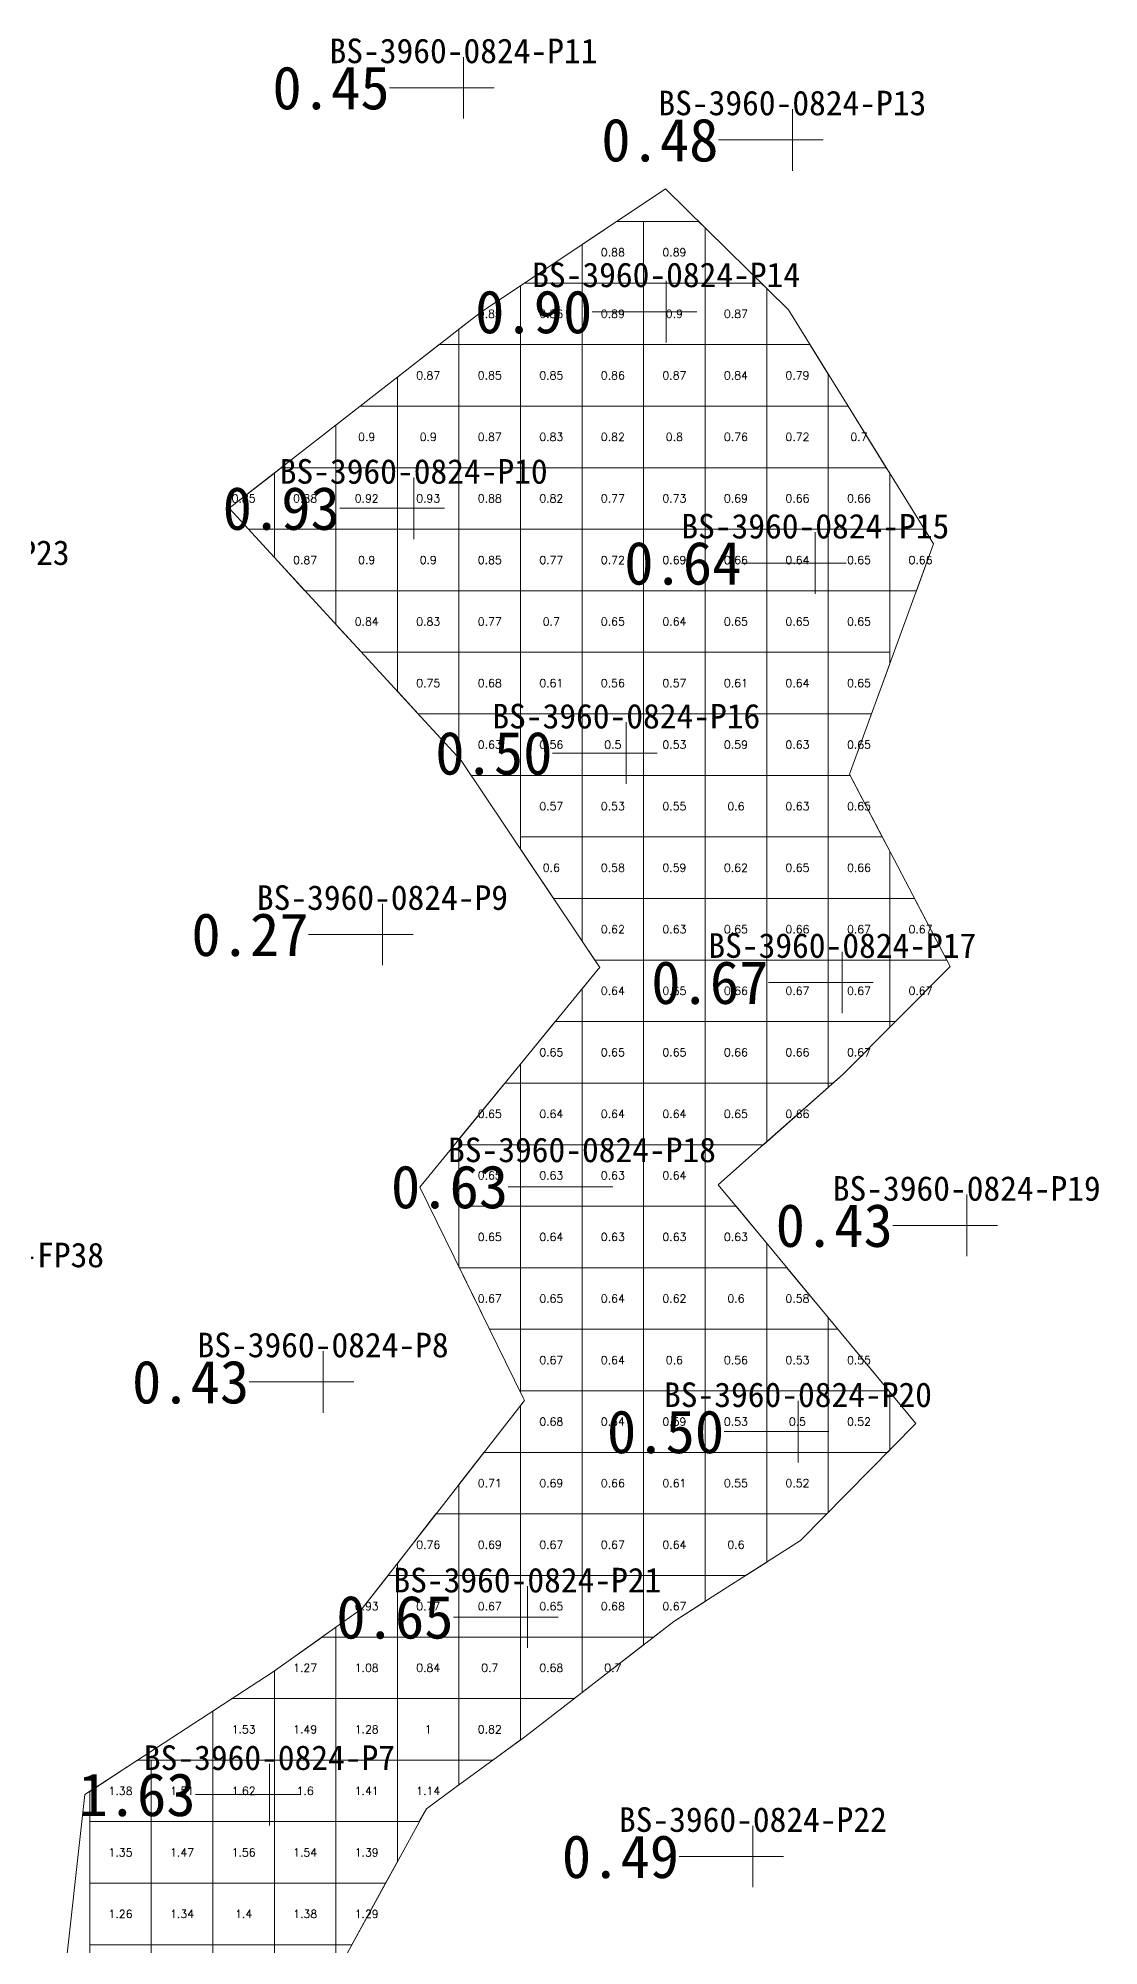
# Model space of a CAD drawing. Header units: inches. Extents: x 469941 to 470089, y 4349675 to 4349818.
# Drawn here: x 470063.89 to 470081.12, y 4349737.78 to 4349768.78 of the extents above; entities that cross this region are included whole.
import ezdxf
from ezdxf.enums import TextEntityAlignment as Align

# ---------------------------------------------------------------- set-up
doc = ezdxf.new("R2010")
doc.units = ezdxf.units.IN
doc.header["$MEASUREMENT"] = 0
for name, color, linetype, lineweight in [('0.500-1.000', 7, 'Continuous', 0), ('孔口文字', 7, 'Continuous', 0), ('点', 7, 'Continuous', 0), ('爆区方格网', 7, 'Continuous', 0), ('线条', 7, 'Continuous', 0), ('钻孔', 7, 'Continuous', 0)]:
    doc.layers.add(name, color=color, linetype=linetype, lineweight=lineweight)
doc.styles.add('3dmine_textStyle_1', font='txt.shx', dxfattribs={"height": 1, "bigfont": 'gbcbig.shx'})
doc.styles.add('3dmine_textStyle_3', font='宋体.ttf', dxfattribs={"height": 1})
doc.styles.add('3dmine_textStyle_4', font='simsunb.ttf', dxfattribs={"height": 1})

msp = doc.modelspace()

# ---------------------------------------------------------------- hatches: boundary and pattern name
at = {"layer": '钻孔', "linetype": 'Continuous', "lineweight": 0, "true_color": 0x808080, "extrusion": (0, 1, 0)}
for points in [[(-470071.798, 3949.761), (-470070.798, 3949.761), (-470070.798, 3957.761), (-470071.798, 3957.761)], [(-470077.142, 3950.107), (-470076.142, 3950.107), (-470076.142, 3958.107), (-470077.142, 3958.107)], [(-470070.481, 3950.026), (-470069.481, 3950.026), (-470069.481, 3960.026), (-470070.481, 3960.026)], [(-470079.976, 3950.122), (-470078.976, 3950.122), (-470078.976, 3960.122), (-470079.976, 3960.122)], [(-470069.516, 3949.671), (-470068.516, 3949.671), (-470068.516, 3960.671), (-470069.516, 3960.671)], [(-470076.501, 3949.502), (-470075.501, 3949.502), (-470075.501, 3960.502), (-470076.501, 3960.502)]]:
    msp.add_hatch(color=8, dxfattribs=at).paths.add_polyline_path(points, flags=0)
at = {"layer": '钻孔', "linetype": 'Continuous', "lineweight": 0, "true_color": 0x00ffff, "extrusion": (0, 1, 0)}
for points in [[(-470075.091, 3949.5), (-470074.091, 3949.5), (-470074.091, 3958.5), (-470075.091, 3958.5)], [(-470070.989, 3950.039), (-470069.989, 3950.039), (-470069.989, 3959.039), (-470070.989, 3959.039)], [(-470077.515, 3950.186), (-470076.515, 3950.186), (-470076.515, 3959.186), (-470077.515, 3959.186)], [(-470074.444, 3950.415), (-470073.444, 3950.415), (-470073.444, 3959.415), (-470074.444, 3959.415)], [(-470077.954, 3949.736), (-470076.954, 3949.736), (-470076.954, 3959.736), (-470077.954, 3959.736)], [(-470073.724, 3950.263), (-470072.724, 3950.263), (-470072.724, 3960.263), (-470073.724, 3960.263)], [(-470077.234, 3950.307), (-470076.234, 3950.307), (-470076.234, 3960.307), (-470077.234, 3960.307)], [(-470072.836, 3950.486), (-470071.836, 3950.486), (-470071.836, 3960.486), (-470072.836, 3960.486)], [(-470068.645, 3949.695), (-470067.645, 3949.695), (-470067.645, 3960.695), (-470068.645, 3960.695)]]:
    msp.add_hatch(color=4, dxfattribs=at).paths.add_polyline_path(points, flags=0)

# ---------------------------------------------------------------- linework, layer by layer
at = {"layer": '0.500-1.000', "color": 4, "linetype": 'Continuous', "lineweight": 0, "true_color": 0x00ffff}
for points in [[(470064.29, 4349737.066), (470064.645, 4349740.239), (470067.704, 4349742.233), (470068.817, 4349743.023), (470069.154, 4349743.263), (470070.472, 4349744.954), (470071.79, 4349746.645), (470071.77, 4349746.684), (470070.087, 4349750.109), (470072.986, 4349753.649), (470073.011, 4349753.679), (470070.76, 4349757.041), (470070.106, 4349757.751), (470066.989, 4349761.139), (470070.908, 4349764.19), (470071.091, 4349764.333), (470074.079, 4349766.329), (470076.078, 4349764.363)], [(470076.078, 4349764.363), (470076.809, 4349763.185), (470078.436, 4349760.56), (470077.085, 4349756.865), (470077.069, 4349756.82), (470078.706, 4349753.693), (470076.96, 4349751.938), (470075.632, 4349750.764), (470074.936, 4349750.149), (470075.712, 4349749.213), (470078.15, 4349746.267), (470076.274, 4349744.365), (470074.841, 4349743.452), (470074.216, 4349743.054), (470071.793, 4349741.178), (470070.658, 4349740.348), (470070.195, 4349740.009), (470068.335, 4349736.613)]]:
    msp.add_lwpolyline(points, dxfattribs=at)
at = {"layer": '点', "color": 138, "linetype": 'Continuous', "lineweight": 0, "true_color": 0x004c4c}
for points, elevation in [([(470070.798, 4349767.472), (470070.798, 4349768.472)], 3957.761), ([(470071.298, 4349767.972), (470070.298, 4349767.972)], 3957.761), ([(470076.142, 4349766.625), (470076.142, 4349767.625)], 3958.107), ([(470076.642, 4349767.125), (470075.642, 4349767.125)], 3958.107), ([(470074.091, 4349763.833), (470074.091, 4349764.833)], 3958.5), ([(470074.591, 4349764.333), (470073.591, 4349764.333)], 3958.5), ([(470069.989, 4349760.639), (470069.989, 4349761.639)], 3959.039), ([(470070.489, 4349761.139), (470069.489, 4349761.139)], 3959.039), ([(470076.515, 4349759.749), (470076.515, 4349760.749)], 3959.186), ([(470077.015, 4349760.249), (470076.015, 4349760.249)], 3959.186), ([(470073.444, 4349756.662), (470073.444, 4349757.662)], 3959.415), ([(470073.944, 4349757.162), (470072.944, 4349757.162)], 3959.415), ([(470069.481, 4349753.714), (470069.481, 4349754.714)], 3960.026), ([(470069.981, 4349754.214), (470068.981, 4349754.214)], 3960.026), ([(470076.954, 4349752.935), (470076.954, 4349753.935)], 3959.736), ([(470077.454, 4349753.435), (470076.454, 4349753.435)], 3959.736), ([(470072.724, 4349749.615), (470072.724, 4349750.615)], 3960.263), ([(470073.224, 4349750.115), (470072.224, 4349750.115)], 3960.263), ([(470078.976, 4349748.988), (470078.976, 4349749.988)], 3960.122), ([(470079.476, 4349749.488), (470078.476, 4349749.488)], 3960.122), ([(470068.516, 4349746.444), (470068.516, 4349747.444)], 3960.671), ([(470069.016, 4349746.944), (470068.016, 4349746.944)], 3960.671), ([(470076.234, 4349745.636), (470076.234, 4349746.636)], 3960.307), ([(470076.734, 4349746.136), (470075.734, 4349746.136)], 3960.307), ([(470071.836, 4349742.624), (470071.836, 4349743.624)], 3960.486), ([(470072.336, 4349743.124), (470071.336, 4349743.124)], 3960.486), ([(470067.645, 4349739.739), (470067.645, 4349740.739)], 3960.695), ([(470068.145, 4349740.239), (470067.145, 4349740.239)], 3960.695), ([(470075.501, 4349738.733), (470075.501, 4349739.733)], 3960.502), ([(470076.001, 4349739.233), (470075.001, 4349739.233)], 3960.502)]:
    msp.add_lwpolyline(points, dxfattribs=dict(at, elevation=elevation))
at = {"layer": '爆区方格网', "color": 4, "linetype": 'Continuous', "lineweight": 0, "true_color": 0x00ffff, "elevation": 3960.695}
for points in [[(470073.725, 4349764.799), (470072.725, 4349764.799), (470072.725, 4349765.424), (470073.285, 4349765.799), (470073.725, 4349765.799), (470073.725, 4349764.799)], [(470074.725, 4349765.694), (470074.725, 4349764.799), (470073.725, 4349764.799), (470073.725, 4349765.799), (470074.618, 4349765.799), (470074.725, 4349765.694)], [(470071.725, 4349763.799), (470070.725, 4349763.799), (470070.725, 4349764.048), (470070.908, 4349764.19), (470071.091, 4349764.333), (470071.725, 4349764.756), (470071.725, 4349763.799)], [(470072.725, 4349763.799), (470071.725, 4349763.799), (470071.725, 4349764.756), (470071.788, 4349764.799), (470072.725, 4349764.799), (470072.725, 4349763.799)], [(470073.725, 4349763.799), (470072.725, 4349763.799), (470072.725, 4349764.799), (470073.725, 4349764.799), (470073.725, 4349763.799)], [(470074.725, 4349763.799), (470073.725, 4349763.799), (470073.725, 4349764.799), (470074.725, 4349764.799), (470074.725, 4349763.799)], [(470075.725, 4349764.711), (470075.725, 4349763.799), (470074.725, 4349763.799), (470074.725, 4349764.799), (470075.635, 4349764.799), (470075.725, 4349764.711)], [(470070.725, 4349762.799), (470069.725, 4349762.799), (470069.725, 4349763.269), (470070.405, 4349763.799), (470070.725, 4349763.799), (470070.725, 4349762.799)], [(470071.725, 4349762.799), (470070.725, 4349762.799), (470070.725, 4349763.799), (470071.725, 4349763.799), (470071.725, 4349762.799)], [(470072.725, 4349762.799), (470071.725, 4349762.799), (470071.725, 4349763.799), (470072.725, 4349763.799), (470072.725, 4349762.799)], [(470073.725, 4349762.799), (470072.725, 4349762.799), (470072.725, 4349763.799), (470073.725, 4349763.799), (470073.725, 4349762.799)], [(470074.725, 4349762.799), (470073.725, 4349762.799), (470073.725, 4349763.799), (470074.725, 4349763.799), (470074.725, 4349762.799)], [(470075.725, 4349762.799), (470074.725, 4349762.799), (470074.725, 4349763.799), (470075.725, 4349763.799), (470075.725, 4349762.799)], [(470076.725, 4349763.321), (470076.725, 4349762.799), (470075.725, 4349762.799), (470075.725, 4349763.799), (470076.428, 4349763.799), (470076.725, 4349763.321)], [(470069.725, 4349761.799), (470068.725, 4349761.799), (470068.725, 4349762.49), (470069.121, 4349762.799), (470069.725, 4349762.799), (470069.725, 4349761.799)], [(470070.725, 4349761.799), (470069.725, 4349761.799), (470069.725, 4349762.799), (470070.725, 4349762.799), (470070.725, 4349761.799)], [(470071.725, 4349761.799), (470070.725, 4349761.799), (470070.725, 4349762.799), (470071.725, 4349762.799), (470071.725, 4349761.799)], [(470072.725, 4349761.799), (470071.725, 4349761.799), (470071.725, 4349762.799), (470072.725, 4349762.799), (470072.725, 4349761.799)], [(470073.725, 4349761.799), (470072.725, 4349761.799), (470072.725, 4349762.799), (470073.725, 4349762.799), (470073.725, 4349761.799)], [(470074.725, 4349761.799), (470073.725, 4349761.799), (470073.725, 4349762.799), (470074.725, 4349762.799), (470074.725, 4349761.799)], [(470075.725, 4349761.799), (470074.725, 4349761.799), (470074.725, 4349762.799), (470075.725, 4349762.799), (470075.725, 4349761.799)], [(470076.725, 4349761.799), (470075.725, 4349761.799), (470075.725, 4349762.799), (470076.725, 4349762.799), (470076.725, 4349761.799)], [(470077.668, 4349761.799), (470076.725, 4349761.799), (470076.725, 4349762.799), (470077.048, 4349762.799), (470077.668, 4349761.799)], [(470067.725, 4349760.799), (470067.302, 4349760.799), (470066.989, 4349761.139), (470067.725, 4349761.711), (470067.725, 4349760.799)], [(470068.725, 4349760.799), (470067.725, 4349760.799), (470067.725, 4349761.711), (470067.837, 4349761.799), (470068.725, 4349761.799), (470068.725, 4349760.799)], [(470069.725, 4349760.799), (470068.725, 4349760.799), (470068.725, 4349761.799), (470069.725, 4349761.799), (470069.725, 4349760.799)], [(470070.725, 4349760.799), (470069.725, 4349760.799), (470069.725, 4349761.799), (470070.725, 4349761.799), (470070.725, 4349760.799)], [(470071.725, 4349760.799), (470070.725, 4349760.799), (470070.725, 4349761.799), (470071.725, 4349761.799), (470071.725, 4349760.799)], [(470072.725, 4349760.799), (470071.725, 4349760.799), (470071.725, 4349761.799), (470072.725, 4349761.799), (470072.725, 4349760.799)], [(470073.725, 4349760.799), (470072.725, 4349760.799), (470072.725, 4349761.799), (470073.725, 4349761.799), (470073.725, 4349760.799)], [(470074.725, 4349760.799), (470073.725, 4349760.799), (470073.725, 4349761.799), (470074.725, 4349761.799), (470074.725, 4349760.799)], [(470075.725, 4349760.799), (470074.725, 4349760.799), (470074.725, 4349761.799), (470075.725, 4349761.799), (470075.725, 4349760.799)], [(470076.725, 4349760.799), (470075.725, 4349760.799), (470075.725, 4349761.799), (470076.725, 4349761.799), (470076.725, 4349760.799)], [(470077.725, 4349761.708), (470077.725, 4349760.799), (470076.725, 4349760.799), (470076.725, 4349761.799), (470077.668, 4349761.799), (470077.725, 4349761.708)], [(470068.725, 4349759.799), (470068.222, 4349759.799), (470067.725, 4349760.339), (470067.725, 4349760.799), (470068.725, 4349760.799), (470068.725, 4349759.799)], [(470069.725, 4349759.799), (470068.725, 4349759.799), (470068.725, 4349760.799), (470069.725, 4349760.799), (470069.725, 4349759.799)], [(470070.725, 4349759.799), (470069.725, 4349759.799), (470069.725, 4349760.799), (470070.725, 4349760.799), (470070.725, 4349759.799)], [(470071.725, 4349759.799), (470070.725, 4349759.799), (470070.725, 4349760.799), (470071.725, 4349760.799), (470071.725, 4349759.799)], [(470072.725, 4349759.799), (470071.725, 4349759.799), (470071.725, 4349760.799), (470072.725, 4349760.799), (470072.725, 4349759.799)], [(470073.725, 4349759.799), (470072.725, 4349759.799), (470072.725, 4349760.799), (470073.725, 4349760.799), (470073.725, 4349759.799)], [(470074.725, 4349759.799), (470073.725, 4349759.799), (470073.725, 4349760.799), (470074.725, 4349760.799), (470074.725, 4349759.799)], [(470075.725, 4349759.799), (470074.725, 4349759.799), (470074.725, 4349760.799), (470075.725, 4349760.799), (470075.725, 4349759.799)], [(470076.725, 4349759.799), (470075.725, 4349759.799), (470075.725, 4349760.799), (470076.725, 4349760.799), (470076.725, 4349759.799)], [(470077.725, 4349759.799), (470076.725, 4349759.799), (470076.725, 4349760.799), (470077.725, 4349760.799), (470077.725, 4349759.799)], [(470078.436, 4349760.56), (470078.158, 4349759.799), (470077.725, 4349759.799), (470077.725, 4349760.799), (470078.288, 4349760.799), (470078.436, 4349760.56)], [(470069.725, 4349758.799), (470069.142, 4349758.799), (470068.725, 4349759.253), (470068.725, 4349759.799), (470069.725, 4349759.799), (470069.725, 4349758.799)], [(470070.725, 4349758.799), (470069.725, 4349758.799), (470069.725, 4349759.799), (470070.725, 4349759.799), (470070.725, 4349758.799)], [(470071.725, 4349758.799), (470070.725, 4349758.799), (470070.725, 4349759.799), (470071.725, 4349759.799), (470071.725, 4349758.799)], [(470072.725, 4349758.799), (470071.725, 4349758.799), (470071.725, 4349759.799), (470072.725, 4349759.799), (470072.725, 4349758.799)], [(470073.725, 4349758.799), (470072.725, 4349758.799), (470072.725, 4349759.799), (470073.725, 4349759.799), (470073.725, 4349758.799)], [(470074.725, 4349758.799), (470073.725, 4349758.799), (470073.725, 4349759.799), (470074.725, 4349759.799), (470074.725, 4349758.799)], [(470075.725, 4349758.799), (470074.725, 4349758.799), (470074.725, 4349759.799), (470075.725, 4349759.799), (470075.725, 4349758.799)], [(470076.725, 4349758.799), (470075.725, 4349758.799), (470075.725, 4349759.799), (470076.725, 4349759.799), (470076.725, 4349758.799)], [(470077.725, 4349758.799), (470076.725, 4349758.799), (470076.725, 4349759.799), (470077.725, 4349759.799), (470077.725, 4349758.799)], [(470070.725, 4349757.799), (470070.062, 4349757.799), (470069.725, 4349758.166), (470069.725, 4349758.799), (470070.725, 4349758.799), (470070.725, 4349757.799)], [(470071.725, 4349757.799), (470070.725, 4349757.799), (470070.725, 4349758.799), (470071.725, 4349758.799), (470071.725, 4349757.799)], [(470072.725, 4349757.799), (470071.725, 4349757.799), (470071.725, 4349758.799), (470072.725, 4349758.799), (470072.725, 4349757.799)], [(470073.725, 4349757.799), (470072.725, 4349757.799), (470072.725, 4349758.799), (470073.725, 4349758.799), (470073.725, 4349757.799)], [(470074.725, 4349757.799), (470073.725, 4349757.799), (470073.725, 4349758.799), (470074.725, 4349758.799), (470074.725, 4349757.799)], [(470075.725, 4349757.799), (470074.725, 4349757.799), (470074.725, 4349758.799), (470075.725, 4349758.799), (470075.725, 4349757.799)], [(470076.725, 4349757.799), (470075.725, 4349757.799), (470075.725, 4349758.799), (470076.725, 4349758.799), (470076.725, 4349757.799)], [(470077.725, 4349758.614), (470077.426, 4349757.799), (470076.725, 4349757.799), (470076.725, 4349758.799), (470077.725, 4349758.799), (470077.725, 4349758.614)], [(470071.725, 4349756.799), (470070.922, 4349756.799), (470070.76, 4349757.041), (470070.725, 4349757.079), (470070.725, 4349757.799), (470071.725, 4349757.799), (470071.725, 4349756.799)], [(470072.725, 4349756.799), (470071.725, 4349756.799), (470071.725, 4349757.799), (470072.725, 4349757.799), (470072.725, 4349756.799)], [(470073.725, 4349756.799), (470072.725, 4349756.799), (470072.725, 4349757.799), (470073.725, 4349757.799), (470073.725, 4349756.799)], [(470074.725, 4349756.799), (470073.725, 4349756.799), (470073.725, 4349757.799), (470074.725, 4349757.799), (470074.725, 4349756.799)], [(470075.725, 4349756.799), (470074.725, 4349756.799), (470074.725, 4349757.799), (470075.725, 4349757.799), (470075.725, 4349756.799)], [(470076.725, 4349756.799), (470075.725, 4349756.799), (470075.725, 4349757.799), (470076.725, 4349757.799), (470076.725, 4349756.799)], [(470077.085, 4349756.865), (470077.069, 4349756.82), (470077.08, 4349756.799), (470076.725, 4349756.799), (470076.725, 4349757.799), (470077.426, 4349757.799), (470077.085, 4349756.865)], [(470072.725, 4349755.799), (470071.725, 4349755.799), (470071.725, 4349756.799), (470072.725, 4349756.799), (470072.725, 4349755.799)], [(470073.725, 4349755.799), (470072.725, 4349755.799), (470072.725, 4349756.799), (470073.725, 4349756.799), (470073.725, 4349755.799)], [(470074.725, 4349755.799), (470073.725, 4349755.799), (470073.725, 4349756.799), (470074.725, 4349756.799), (470074.725, 4349755.799)], [(470075.725, 4349755.799), (470074.725, 4349755.799), (470074.725, 4349756.799), (470075.725, 4349756.799), (470075.725, 4349755.799)], [(470076.725, 4349755.799), (470075.725, 4349755.799), (470075.725, 4349756.799), (470076.725, 4349756.799), (470076.725, 4349755.799)], [(470077.603, 4349755.799), (470076.725, 4349755.799), (470076.725, 4349756.799), (470077.08, 4349756.799), (470077.603, 4349755.799)], [(470072.725, 4349754.799), (470072.261, 4349754.799), (470071.725, 4349755.6), (470071.725, 4349755.799), (470072.725, 4349755.799), (470072.725, 4349754.799)], [(470073.725, 4349754.799), (470072.725, 4349754.799), (470072.725, 4349755.799), (470073.725, 4349755.799), (470073.725, 4349754.799)], [(470074.725, 4349754.799), (470073.725, 4349754.799), (470073.725, 4349755.799), (470074.725, 4349755.799), (470074.725, 4349754.799)], [(470075.725, 4349754.799), (470074.725, 4349754.799), (470074.725, 4349755.799), (470075.725, 4349755.799), (470075.725, 4349754.799)], [(470076.725, 4349754.799), (470075.725, 4349754.799), (470075.725, 4349755.799), (470076.725, 4349755.799), (470076.725, 4349754.799)], [(470077.725, 4349755.567), (470077.725, 4349754.799), (470076.725, 4349754.799), (470076.725, 4349755.799), (470077.603, 4349755.799), (470077.725, 4349755.567)], [(470073.725, 4349753.799), (470072.93, 4349753.799), (470072.725, 4349754.106), (470072.725, 4349754.799), (470073.725, 4349754.799), (470073.725, 4349753.799)], [(470074.725, 4349753.799), (470073.725, 4349753.799), (470073.725, 4349754.799), (470074.725, 4349754.799), (470074.725, 4349753.799)], [(470075.725, 4349753.799), (470074.725, 4349753.799), (470074.725, 4349754.799), (470075.725, 4349754.799), (470075.725, 4349753.799)], [(470076.725, 4349753.799), (470075.725, 4349753.799), (470075.725, 4349754.799), (470076.725, 4349754.799), (470076.725, 4349753.799)], [(470077.725, 4349753.799), (470076.725, 4349753.799), (470076.725, 4349754.799), (470077.725, 4349754.799), (470077.725, 4349753.799)], [(470078.65, 4349753.799), (470077.725, 4349753.799), (470077.725, 4349754.799), (470078.127, 4349754.799), (470078.65, 4349753.799)], [(470073.725, 4349752.799), (470072.725, 4349752.799), (470072.725, 4349753.329), (470072.986, 4349753.649), (470073.011, 4349753.679), (470072.93, 4349753.799), (470073.725, 4349753.799), (470073.725, 4349752.799)], [(470074.725, 4349752.799), (470073.725, 4349752.799), (470073.725, 4349753.799), (470074.725, 4349753.799), (470074.725, 4349752.799)], [(470075.725, 4349752.799), (470074.725, 4349752.799), (470074.725, 4349753.799), (470075.725, 4349753.799), (470075.725, 4349752.799)], [(470076.725, 4349752.799), (470075.725, 4349752.799), (470075.725, 4349753.799), (470076.725, 4349753.799), (470076.725, 4349752.799)], [(470077.725, 4349752.799), (470076.725, 4349752.799), (470076.725, 4349753.799), (470077.725, 4349753.799), (470077.725, 4349752.799)], [(470078.706, 4349753.693), (470077.816, 4349752.799), (470077.725, 4349752.799), (470077.725, 4349753.799), (470078.65, 4349753.799), (470078.706, 4349753.693)], [(470072.725, 4349751.799), (470071.725, 4349751.799), (470071.725, 4349752.108), (470072.29, 4349752.799), (470072.725, 4349752.799), (470072.725, 4349751.799)], [(470073.725, 4349751.799), (470072.725, 4349751.799), (470072.725, 4349752.799), (470073.725, 4349752.799), (470073.725, 4349751.799)], [(470074.725, 4349751.799), (470073.725, 4349751.799), (470073.725, 4349752.799), (470074.725, 4349752.799), (470074.725, 4349751.799)], [(470075.725, 4349751.799), (470074.725, 4349751.799), (470074.725, 4349752.799), (470075.725, 4349752.799), (470075.725, 4349751.799)], [(470076.725, 4349751.799), (470075.725, 4349751.799), (470075.725, 4349752.799), (470076.725, 4349752.799), (470076.725, 4349751.799)], [(470077.725, 4349752.707), (470076.96, 4349751.938), (470076.802, 4349751.799), (470076.725, 4349751.799), (470076.725, 4349752.799), (470077.725, 4349752.799), (470077.725, 4349752.707)], [(470071.725, 4349750.799), (470070.725, 4349750.799), (470070.725, 4349750.887), (470071.471, 4349751.799), (470071.725, 4349751.799), (470071.725, 4349750.799)], [(470072.725, 4349750.799), (470071.725, 4349750.799), (470071.725, 4349751.799), (470072.725, 4349751.799), (470072.725, 4349750.799)], [(470073.725, 4349750.799), (470072.725, 4349750.799), (470072.725, 4349751.799), (470073.725, 4349751.799), (470073.725, 4349750.799)], [(470074.725, 4349750.799), (470073.725, 4349750.799), (470073.725, 4349751.799), (470074.725, 4349751.799), (470074.725, 4349750.799)], [(470075.725, 4349750.846), (470075.671, 4349750.799), (470074.725, 4349750.799), (470074.725, 4349751.799), (470075.725, 4349751.799), (470075.725, 4349750.846)], [(470076.725, 4349751.73), (470075.725, 4349750.846), (470075.725, 4349751.799), (470076.725, 4349751.799), (470076.725, 4349751.73)], [(470071.725, 4349749.799), (470070.725, 4349749.799), (470070.725, 4349750.799), (470071.725, 4349750.799), (470071.725, 4349749.799)], [(470072.725, 4349749.799), (470071.725, 4349749.799), (470071.725, 4349750.799), (470072.725, 4349750.799), (470072.725, 4349749.799)], [(470073.725, 4349749.799), (470072.725, 4349749.799), (470072.725, 4349750.799), (470073.725, 4349750.799), (470073.725, 4349749.799)], [(470074.725, 4349749.799), (470073.725, 4349749.799), (470073.725, 4349750.799), (470074.725, 4349750.799), (470074.725, 4349749.799)], [(470071.725, 4349748.799), (470070.731, 4349748.799), (470070.725, 4349748.813), (470070.725, 4349749.799), (470071.725, 4349749.799), (470071.725, 4349748.799)], [(470072.725, 4349748.799), (470071.725, 4349748.799), (470071.725, 4349749.799), (470072.725, 4349749.799), (470072.725, 4349748.799)], [(470073.725, 4349748.799), (470072.725, 4349748.799), (470072.725, 4349749.799), (470073.725, 4349749.799), (470073.725, 4349748.799)], [(470074.725, 4349748.799), (470073.725, 4349748.799), (470073.725, 4349749.799), (470074.725, 4349749.799), (470074.725, 4349748.799)], [(470075.712, 4349749.213), (470075.725, 4349749.197), (470075.725, 4349748.799), (470074.725, 4349748.799), (470074.725, 4349749.799), (470075.227, 4349749.799), (470075.712, 4349749.213)], [(470071.725, 4349747.799), (470071.223, 4349747.799), (470070.731, 4349748.799), (470071.725, 4349748.799), (470071.725, 4349747.799)], [(470072.725, 4349747.799), (470071.725, 4349747.799), (470071.725, 4349748.799), (470072.725, 4349748.799), (470072.725, 4349747.799)], [(470073.725, 4349747.799), (470072.725, 4349747.799), (470072.725, 4349748.799), (470073.725, 4349748.799), (470073.725, 4349747.799)], [(470074.725, 4349747.799), (470073.725, 4349747.799), (470073.725, 4349748.799), (470074.725, 4349748.799), (470074.725, 4349747.799)], [(470075.725, 4349747.799), (470074.725, 4349747.799), (470074.725, 4349748.799), (470075.725, 4349748.799), (470075.725, 4349747.799)], [(470076.725, 4349747.989), (470076.725, 4349747.799), (470075.725, 4349747.799), (470075.725, 4349748.799), (470076.054, 4349748.799), (470076.725, 4349747.989)], [(470072.725, 4349746.799), (470071.725, 4349746.799), (470071.725, 4349747.799), (470072.725, 4349747.799), (470072.725, 4349746.799)], [(470073.725, 4349746.799), (470072.725, 4349746.799), (470072.725, 4349747.799), (470073.725, 4349747.799), (470073.725, 4349746.799)], [(470074.725, 4349746.799), (470073.725, 4349746.799), (470073.725, 4349747.799), (470074.725, 4349747.799), (470074.725, 4349746.799)], [(470075.725, 4349746.799), (470074.725, 4349746.799), (470074.725, 4349747.799), (470075.725, 4349747.799), (470075.725, 4349746.799)], [(470076.725, 4349746.799), (470075.725, 4349746.799), (470075.725, 4349747.799), (470076.725, 4349747.799), (470076.725, 4349746.799)], [(470077.709, 4349746.799), (470076.725, 4349746.799), (470076.725, 4349747.799), (470076.882, 4349747.799), (470077.709, 4349746.799)], [(470072.725, 4349745.799), (470071.725, 4349745.799), (470071.725, 4349746.561), (470071.79, 4349746.645), (470071.77, 4349746.684), (470071.725, 4349746.778), (470071.725, 4349746.799), (470072.725, 4349746.799), (470072.725, 4349745.799)], [(470073.725, 4349745.799), (470072.725, 4349745.799), (470072.725, 4349746.799), (470073.725, 4349746.799), (470073.725, 4349745.799)], [(470074.725, 4349745.799), (470073.725, 4349745.799), (470073.725, 4349746.799), (470074.725, 4349746.799), (470074.725, 4349745.799)], [(470075.725, 4349745.799), (470074.725, 4349745.799), (470074.725, 4349746.799), (470075.725, 4349746.799), (470075.725, 4349745.799)], [(470076.725, 4349745.799), (470075.725, 4349745.799), (470075.725, 4349746.799), (470076.725, 4349746.799), (470076.725, 4349745.799)], [(470077.725, 4349746.78), (470077.725, 4349745.836), (470077.688, 4349745.799), (470076.725, 4349745.799), (470076.725, 4349746.799), (470077.709, 4349746.799), (470077.725, 4349746.78)], [(470071.725, 4349744.799), (470070.725, 4349744.799), (470070.725, 4349745.277), (470071.131, 4349745.799), (470071.725, 4349745.799), (470071.725, 4349744.799)], [(470072.725, 4349744.799), (470071.725, 4349744.799), (470071.725, 4349745.799), (470072.725, 4349745.799), (470072.725, 4349744.799)], [(470073.725, 4349744.799), (470072.725, 4349744.799), (470072.725, 4349745.799), (470073.725, 4349745.799), (470073.725, 4349744.799)], [(470074.725, 4349744.799), (470073.725, 4349744.799), (470073.725, 4349745.799), (470074.725, 4349745.799), (470074.725, 4349744.799)], [(470075.725, 4349744.799), (470074.725, 4349744.799), (470074.725, 4349745.799), (470075.725, 4349745.799), (470075.725, 4349744.799)], [(470076.725, 4349744.822), (470076.702, 4349744.799), (470075.725, 4349744.799), (470075.725, 4349745.799), (470076.725, 4349745.799), (470076.725, 4349744.822)], [(470070.725, 4349743.799), (470069.725, 4349743.799), (470069.725, 4349743.994), (470070.351, 4349744.799), (470070.725, 4349744.799), (470070.725, 4349743.799)], [(470071.725, 4349743.799), (470070.725, 4349743.799), (470070.725, 4349744.799), (470071.725, 4349744.799), (470071.725, 4349743.799)], [(470072.725, 4349743.799), (470071.725, 4349743.799), (470071.725, 4349744.799), (470072.725, 4349744.799), (470072.725, 4349743.799)], [(470073.725, 4349743.799), (470072.725, 4349743.799), (470072.725, 4349744.799), (470073.725, 4349744.799), (470073.725, 4349743.799)], [(470074.725, 4349743.799), (470073.725, 4349743.799), (470073.725, 4349744.799), (470074.725, 4349744.799), (470074.725, 4349743.799)], [(470075.725, 4349744.015), (470075.385, 4349743.799), (470074.725, 4349743.799), (470074.725, 4349744.799), (470075.725, 4349744.799), (470075.725, 4349744.015)], [(470069.725, 4349742.799), (470068.725, 4349742.799), (470068.725, 4349742.958), (470068.817, 4349743.023), (470069.154, 4349743.263), (470069.572, 4349743.799), (470069.725, 4349743.799), (470069.725, 4349742.799)], [(470070.725, 4349742.799), (470069.725, 4349742.799), (470069.725, 4349743.799), (470070.725, 4349743.799), (470070.725, 4349742.799)], [(470071.725, 4349742.799), (470070.725, 4349742.799), (470070.725, 4349743.799), (470071.725, 4349743.799), (470071.725, 4349742.799)], [(470072.725, 4349742.799), (470071.725, 4349742.799), (470071.725, 4349743.799), (470072.725, 4349743.799), (470072.725, 4349742.799)], [(470073.725, 4349742.799), (470072.725, 4349742.799), (470072.725, 4349743.799), (470073.725, 4349743.799), (470073.725, 4349742.799)], [(470074.725, 4349743.378), (470074.216, 4349743.054), (470073.886, 4349742.799), (470073.725, 4349742.799), (470073.725, 4349743.799), (470074.725, 4349743.799), (470074.725, 4349743.378)], [(470068.725, 4349741.799), (470067.725, 4349741.799), (470067.725, 4349742.248), (470068.501, 4349742.799), (470068.725, 4349742.799), (470068.725, 4349741.799)], [(470069.725, 4349741.799), (470068.725, 4349741.799), (470068.725, 4349742.799), (470069.725, 4349742.799), (470069.725, 4349741.799)], [(470070.725, 4349741.799), (470069.725, 4349741.799), (470069.725, 4349742.799), (470070.725, 4349742.799), (470070.725, 4349741.799)], [(470071.725, 4349741.799), (470070.725, 4349741.799), (470070.725, 4349742.799), (470071.725, 4349742.799), (470071.725, 4349741.799)], [(470072.725, 4349741.899), (470072.595, 4349741.799), (470071.725, 4349741.799), (470071.725, 4349742.799), (470072.725, 4349742.799), (470072.725, 4349741.899)], [(470073.725, 4349742.673), (470072.725, 4349741.899), (470072.725, 4349742.799), (470073.725, 4349742.799), (470073.725, 4349742.673)], [(470067.725, 4349740.799), (470066.725, 4349740.799), (470066.725, 4349741.595), (470067.037, 4349741.799), (470067.725, 4349741.799), (470067.725, 4349740.799)], [(470068.725, 4349740.799), (470067.725, 4349740.799), (470067.725, 4349741.799), (470068.725, 4349741.799), (470068.725, 4349740.799)], [(470069.725, 4349740.799), (470068.725, 4349740.799), (470068.725, 4349741.799), (470069.725, 4349741.799), (470069.725, 4349740.799)], [(470070.725, 4349740.799), (470069.725, 4349740.799), (470069.725, 4349741.799), (470070.725, 4349741.799), (470070.725, 4349740.799)], [(470071.725, 4349741.128), (470071.275, 4349740.799), (470070.725, 4349740.799), (470070.725, 4349741.799), (470071.725, 4349741.799), (470071.725, 4349741.128)], [(470065.725, 4349739.799), (470064.725, 4349739.799), (470064.725, 4349740.291), (470065.503, 4349740.799), (470065.725, 4349740.799), (470065.725, 4349739.799)], [(470066.725, 4349739.799), (470065.725, 4349739.799), (470065.725, 4349740.799), (470066.725, 4349740.799), (470066.725, 4349739.799)], [(470067.725, 4349739.799), (470066.725, 4349739.799), (470066.725, 4349740.799), (470067.725, 4349740.799), (470067.725, 4349739.799)], [(470068.725, 4349739.799), (470067.725, 4349739.799), (470067.725, 4349740.799), (470068.725, 4349740.799), (470068.725, 4349739.799)], [(470069.725, 4349739.799), (470068.725, 4349739.799), (470068.725, 4349740.799), (470069.725, 4349740.799), (470069.725, 4349739.799)], [(470070.725, 4349740.396), (470070.658, 4349740.348), (470070.195, 4349740.009), (470070.08, 4349739.799), (470069.725, 4349739.799), (470069.725, 4349740.799), (470070.725, 4349740.799), (470070.725, 4349740.396)], [(470065.725, 4349738.799), (470064.725, 4349738.799), (470064.725, 4349739.799), (470065.725, 4349739.799), (470065.725, 4349738.799)], [(470066.725, 4349738.799), (470065.725, 4349738.799), (470065.725, 4349739.799), (470066.725, 4349739.799), (470066.725, 4349738.799)], [(470067.725, 4349738.799), (470066.725, 4349738.799), (470066.725, 4349739.799), (470067.725, 4349739.799), (470067.725, 4349738.799)], [(470068.725, 4349738.799), (470067.725, 4349738.799), (470067.725, 4349739.799), (470068.725, 4349739.799), (470068.725, 4349738.799)], [(470069.725, 4349739.15), (470069.532, 4349738.799), (470068.725, 4349738.799), (470068.725, 4349739.799), (470069.725, 4349739.799), (470069.725, 4349739.15)], [(470065.725, 4349737.799), (470064.725, 4349737.799), (470064.725, 4349738.799), (470065.725, 4349738.799), (470065.725, 4349737.799)], [(470066.725, 4349737.799), (470065.725, 4349737.799), (470065.725, 4349738.799), (470066.725, 4349738.799), (470066.725, 4349737.799)], [(470067.725, 4349737.799), (470066.725, 4349737.799), (470066.725, 4349738.799), (470067.725, 4349738.799), (470067.725, 4349737.799)], [(470068.725, 4349737.799), (470067.725, 4349737.799), (470067.725, 4349738.799), (470068.725, 4349738.799), (470068.725, 4349737.799)], [(470068.984, 4349737.799), (470068.725, 4349737.799), (470068.725, 4349738.799), (470069.532, 4349738.799), (470068.984, 4349737.799)], [(470065.725, 4349736.799), (470064.725, 4349736.799), (470064.725, 4349737.799), (470065.725, 4349737.799), (470065.725, 4349736.799)], [(470066.725, 4349736.799), (470065.725, 4349736.799), (470065.725, 4349737.799), (470066.725, 4349737.799), (470066.725, 4349736.799)], [(470067.725, 4349736.799), (470066.725, 4349736.799), (470066.725, 4349737.799), (470067.725, 4349737.799), (470067.725, 4349736.799)], [(470068.725, 4349737.324), (470068.437, 4349736.799), (470067.725, 4349736.799), (470067.725, 4349737.799), (470068.725, 4349737.799), (470068.725, 4349737.324)]]:
    msp.add_lwpolyline(points, dxfattribs=at)
at = {"layer": '线条', "color": 138, "linetype": 'Continuous', "lineweight": 0, "true_color": 0x004c4c}
for points, elevation in [([(470070.798, 4349767.972), (470070.798, 4349767.972), (470070.798, 4349767.972)], 3957.761), ([(470076.142, 4349767.125), (470076.142, 4349767.125), (470076.142, 4349767.125)], 3958.107), ([(470074.091, 4349764.333), (470074.091, 4349764.333), (470074.091, 4349764.333)], 3958.5), ([(470069.989, 4349761.139), (470069.989, 4349761.139), (470069.989, 4349761.139)], 3959.039), ([(470076.515, 4349760.249), (470076.515, 4349760.249), (470076.515, 4349760.249)], 3959.186), ([(470073.444, 4349757.162), (470073.444, 4349757.162), (470073.444, 4349757.162)], 3959.415), ([(470069.481, 4349754.214), (470069.481, 4349754.214), (470069.481, 4349754.214)], 3960.026), ([(470076.954, 4349753.435), (470076.954, 4349753.435), (470076.954, 4349753.435)], 3959.736), ([(470072.724, 4349750.115), (470072.724, 4349750.115), (470072.724, 4349750.115)], 3960.263), ([(470078.976, 4349749.488), (470078.976, 4349749.488), (470078.976, 4349749.488)], 3960.122), ([(470068.516, 4349746.944), (470068.516, 4349746.944), (470068.516, 4349746.944)], 3960.671), ([(470076.234, 4349746.136), (470076.234, 4349746.136), (470076.234, 4349746.136)], 3960.307), ([(470071.836, 4349743.124), (470071.836, 4349743.124), (470071.836, 4349743.124)], 3960.486), ([(470067.645, 4349740.239), (470067.645, 4349740.239), (470067.645, 4349740.239)], 3960.695), ([(470075.501, 4349739.233), (470075.501, 4349739.233), (470075.501, 4349739.233)], 3960.502)]:
    msp.add_lwpolyline(points, dxfattribs=dict(at, elevation=elevation))
at = {"layer": '钻孔', "color": 8, "linetype": 'Continuous', "lineweight": 0, "true_color": 0x808080}
for points, elevation in [([(470070.798, 4349767.972), (470069.598, 4349767.972)], 3957.761), ([(470070.798, 4349767.972), (470069.598, 4349767.972)], 3949.761), ([(470076.142, 4349767.125), (470074.942, 4349767.125)], 3958.107), ([(470076.142, 4349767.125), (470074.942, 4349767.125)], 3950.107), ([(470069.481, 4349754.214), (470068.281, 4349754.214)], 3960.026), ([(470069.481, 4349754.214), (470068.281, 4349754.214)], 3950.026), ([(470078.976, 4349749.488), (470077.776, 4349749.488)], 3960.122), ([(470078.976, 4349749.488), (470077.776, 4349749.488)], 3950.122), ([(470068.516, 4349746.944), (470067.316, 4349746.944)], 3960.671), ([(470068.516, 4349746.944), (470067.316, 4349746.944)], 3949.671), ([(470075.501, 4349739.233), (470074.301, 4349739.233)], 3960.502), ([(470075.501, 4349739.233), (470074.301, 4349739.233)], 3949.502)]:
    msp.add_lwpolyline(points, dxfattribs=dict(at, elevation=elevation))
at = {"layer": '钻孔', "color": 4, "linetype": 'Continuous', "lineweight": 0, "true_color": 0x00ffff}
for points, elevation in [([(470074.091, 4349764.333), (470072.891, 4349764.333)], 3958.5), ([(470074.091, 4349764.333), (470072.891, 4349764.333)], 3949.5), ([(470069.989, 4349761.139), (470068.789, 4349761.139)], 3959.039), ([(470069.989, 4349761.139), (470068.789, 4349761.139)], 3950.039), ([(470076.515, 4349760.249), (470075.315, 4349760.249)], 3959.186), ([(470076.515, 4349760.249), (470075.315, 4349760.249)], 3950.186), ([(470073.444, 4349757.162), (470072.244, 4349757.162)], 3959.415), ([(470073.444, 4349757.162), (470072.244, 4349757.162)], 3950.415), ([(470076.954, 4349753.435), (470075.754, 4349753.435)], 3959.736), ([(470076.954, 4349753.435), (470075.754, 4349753.435)], 3949.736), ([(470072.724, 4349750.115), (470071.524, 4349750.115)], 3960.263), ([(470072.724, 4349750.115), (470071.524, 4349750.115)], 3950.263), ([(470076.234, 4349746.136), (470075.034, 4349746.136)], 3960.307), ([(470076.234, 4349746.136), (470075.034, 4349746.136)], 3950.307), ([(470071.836, 4349743.124), (470070.636, 4349743.124)], 3960.486), ([(470071.836, 4349743.124), (470070.636, 4349743.124)], 3950.486), ([(470067.645, 4349740.239), (470066.445, 4349740.239)], 3960.695), ([(470067.645, 4349740.239), (470066.445, 4349740.239)], 3949.695)]:
    msp.add_lwpolyline(points, dxfattribs=dict(at, elevation=elevation))

# ---------------------------------------------------------------- texts
at = {"color": 4, "linetype": 'Continuous', "lineweight": 0, "true_color": 0x00ffff, "style": '3dmine_textStyle_1'}
for s, p in [('0.88', (470073.225, 4349765.299, 3960.695)), ('0.89', (470074.225, 4349765.299, 3960.695)), ('0.85', (470071.225, 4349764.299, 3960.695)), ('0.86', (470072.225, 4349764.299, 3960.695)), ('0.89', (470073.225, 4349764.299, 3960.695)), ('0.9', (470074.225, 4349764.299, 3960.695)), ('0.87', (470075.225, 4349764.299, 3960.695)), ('0.87', (470070.225, 4349763.299, 3960.695)), ('0.85', (470071.225, 4349763.299, 3960.695)), ('0.85', (470072.225, 4349763.299, 3960.695)), ('0.86', (470073.225, 4349763.299, 3960.695)), ('0.87', (470074.225, 4349763.299, 3960.695)), ('0.84', (470075.225, 4349763.299, 3960.695)), ('0.79', (470076.225, 4349763.299, 3960.695)), ('0.9', (470069.225, 4349762.299, 3960.695)), ('0.9', (470070.225, 4349762.299, 3960.695)), ('0.87', (470071.225, 4349762.299, 3960.695)), ('0.83', (470072.225, 4349762.299, 3960.695)), ('0.82', (470073.225, 4349762.299, 3960.695)), ('0.8', (470074.225, 4349762.299, 3960.695)), ('0.76', (470075.225, 4349762.299, 3960.695)), ('0.72', (470076.225, 4349762.299, 3960.695)), ('0.7', (470077.225, 4349762.299, 3960.695)), ('0.85', (470067.225, 4349761.299, 3960.695)), ('0.88', (470068.225, 4349761.299, 3960.695)), ('0.92', (470069.225, 4349761.299, 3960.695)), ('0.93', (470070.225, 4349761.299, 3960.695)), ('0.88', (470071.225, 4349761.299, 3960.695)), ('0.82', (470072.225, 4349761.299, 3960.695)), ('0.77', (470073.225, 4349761.299, 3960.695)), ('0.73', (470074.225, 4349761.299, 3960.695)), ('0.69', (470075.225, 4349761.299, 3960.695)), ('0.66', (470076.225, 4349761.299, 3960.695)), ('0.66', (470077.225, 4349761.299, 3960.695)), ('0.87', (470068.225, 4349760.299, 3960.695)), ('0.9', (470069.225, 4349760.299, 3960.695)), ('0.9', (470070.225, 4349760.299, 3960.695)), ('0.85', (470071.225, 4349760.299, 3960.695)), ('0.77', (470072.225, 4349760.299, 3960.695)), ('0.72', (470073.225, 4349760.299, 3960.695)), ('0.69', (470074.225, 4349760.299, 3960.695)), ('0.66', (470075.225, 4349760.299, 3960.695)), ('0.64', (470076.225, 4349760.299, 3960.695)), ('0.65', (470077.225, 4349760.299, 3960.695)), ('0.66', (470078.225, 4349760.299, 3960.695)), ('0.84', (470069.225, 4349759.299, 3960.695)), ('0.83', (470070.225, 4349759.299, 3960.695)), ('0.77', (470071.225, 4349759.299, 3960.695)), ('0.7', (470072.225, 4349759.299, 3960.695)), ('0.65', (470073.225, 4349759.299, 3960.695)), ('0.64', (470074.225, 4349759.299, 3960.695)), ('0.65', (470075.225, 4349759.299, 3960.695)), ('0.65', (470076.225, 4349759.299, 3960.695)), ('0.65', (470077.225, 4349759.299, 3960.695)), ('0.75', (470070.225, 4349758.299, 3960.695)), ('0.68', (470071.225, 4349758.299, 3960.695)), ('0.61', (470072.225, 4349758.299, 3960.695)), ('0.56', (470073.225, 4349758.299, 3960.695)), ('0.57', (470074.225, 4349758.299, 3960.695)), ('0.61', (470075.225, 4349758.299, 3960.695)), ('0.64', (470076.225, 4349758.299, 3960.695)), ('0.65', (470077.225, 4349758.299, 3960.695)), ('0.63', (470071.225, 4349757.299, 3960.695)), ('0.56', (470072.225, 4349757.299, 3960.695)), ('0.5', (470073.225, 4349757.299, 3960.695)), ('0.53', (470074.225, 4349757.299, 3960.695)), ('0.59', (470075.225, 4349757.299, 3960.695)), ('0.63', (470076.225, 4349757.299, 3960.695)), ('0.65', (470077.225, 4349757.299, 3960.695)), ('0.57', (470072.225, 4349756.299, 3960.695)), ('0.53', (470073.225, 4349756.299, 3960.695)), ('0.55', (470074.225, 4349756.299, 3960.695)), ('0.6', (470075.225, 4349756.299, 3960.695)), ('0.63', (470076.225, 4349756.299, 3960.695)), ('0.65', (470077.225, 4349756.299, 3960.695)), ('0.6', (470072.225, 4349755.299, 3960.695)), ('0.58', (470073.225, 4349755.299, 3960.695)), ('0.59', (470074.225, 4349755.299, 3960.695)), ('0.62', (470075.225, 4349755.299, 3960.695)), ('0.65', (470076.225, 4349755.299, 3960.695)), ('0.66', (470077.225, 4349755.299, 3960.695)), ('0.62', (470073.225, 4349754.299, 3960.695)), ('0.63', (470074.225, 4349754.299, 3960.695)), ('0.65', (470075.225, 4349754.299, 3960.695)), ('0.66', (470076.225, 4349754.299, 3960.695)), ('0.67', (470077.225, 4349754.299, 3960.695)), ('0.67', (470078.225, 4349754.299, 3960.695)), ('0.64', (470073.225, 4349753.299, 3960.695)), ('0.65', (470074.225, 4349753.299, 3960.695)), ('0.66', (470075.225, 4349753.299, 3960.695)), ('0.67', (470076.225, 4349753.299, 3960.695)), ('0.67', (470077.225, 4349753.299, 3960.695)), ('0.67', (470078.225, 4349753.299, 3960.695)), ('0.65', (470072.225, 4349752.299, 3960.695)), ('0.65', (470073.225, 4349752.299, 3960.695)), ('0.65', (470074.225, 4349752.299, 3960.695)), ('0.66', (470075.225, 4349752.299, 3960.695)), ('0.66', (470076.225, 4349752.299, 3960.695)), ('0.67', (470077.225, 4349752.299, 3960.695)), ('0.65', (470071.225, 4349751.299, 3960.695)), ('0.64', (470072.225, 4349751.299, 3960.695)), ('0.64', (470073.225, 4349751.299, 3960.695)), ('0.64', (470074.225, 4349751.299, 3960.695)), ('0.65', (470075.225, 4349751.299, 3960.695)), ('0.66', (470076.225, 4349751.299, 3960.695)), ('0.65', (470071.225, 4349750.299, 3960.695)), ('0.63', (470072.225, 4349750.299, 3960.695)), ('0.63', (470073.225, 4349750.299, 3960.695)), ('0.64', (470074.225, 4349750.299, 3960.695)), ('0.65', (470071.225, 4349749.299, 3960.695)), ('0.64', (470072.225, 4349749.299, 3960.695)), ('0.63', (470073.225, 4349749.299, 3960.695)), ('0.63', (470074.225, 4349749.299, 3960.695)), ('0.63', (470075.225, 4349749.299, 3960.695)), ('0.67', (470071.225, 4349748.299, 3960.695)), ('0.65', (470072.225, 4349748.299, 3960.695)), ('0.64', (470073.225, 4349748.299, 3960.695)), ('0.62', (470074.225, 4349748.299, 3960.695)), ('0.6', (470075.225, 4349748.299, 3960.695)), ('0.58', (470076.225, 4349748.299, 3960.695)), ('0.67', (470072.225, 4349747.299, 3960.695)), ('0.64', (470073.225, 4349747.299, 3960.695)), ('0.6', (470074.225, 4349747.299, 3960.695)), ('0.56', (470075.225, 4349747.299, 3960.695)), ('0.53', (470076.225, 4349747.299, 3960.695)), ('0.55', (470077.225, 4349747.299, 3960.695)), ('0.68', (470072.225, 4349746.299, 3960.695)), ('0.64', (470073.225, 4349746.299, 3960.695)), ('0.59', (470074.225, 4349746.299, 3960.695)), ('0.53', (470075.225, 4349746.299, 3960.695)), ('0.5', (470076.225, 4349746.299, 3960.695)), ('0.52', (470077.225, 4349746.299, 3960.695)), ('0.71', (470071.225, 4349745.299, 3960.695)), ('0.69', (470072.225, 4349745.299, 3960.695)), ('0.66', (470073.225, 4349745.299, 3960.695)), ('0.61', (470074.225, 4349745.299, 3960.695)), ('0.55', (470075.225, 4349745.299, 3960.695)), ('0.52', (470076.225, 4349745.299, 3960.695)), ('0.76', (470070.225, 4349744.299, 3960.695)), ('0.69', (470071.225, 4349744.299, 3960.695)), ('0.67', (470072.225, 4349744.299, 3960.695)), ('0.67', (470073.225, 4349744.299, 3960.695)), ('0.64', (470074.225, 4349744.299, 3960.695)), ('0.6', (470075.225, 4349744.299, 3960.695)), ('0.93', (470069.225, 4349743.299, 3960.695)), ('0.77', (470070.225, 4349743.299, 3960.695)), ('0.67', (470071.225, 4349743.299, 3960.695)), ('0.65', (470072.225, 4349743.299, 3960.695)), ('0.68', (470073.225, 4349743.299, 3960.695)), ('0.67', (470074.225, 4349743.299, 3960.695)), ('1.27', (470068.225, 4349742.299, 3960.695)), ('1.08', (470069.225, 4349742.299, 3960.695)), ('0.84', (470070.225, 4349742.299, 3960.695)), ('0.7', (470071.225, 4349742.299, 3960.695)), ('0.68', (470072.225, 4349742.299, 3960.695)), ('0.7', (470073.225, 4349742.299, 3960.695)), ('1.53', (470067.225, 4349741.299, 3960.695)), ('1.49', (470068.225, 4349741.299, 3960.695)), ('1.28', (470069.225, 4349741.299, 3960.695)), ('1', (470070.225, 4349741.299, 3960.695)), ('0.82', (470071.225, 4349741.299, 3960.695)), ('1.38', (470065.225, 4349740.299, 3960.695)), ('1.51', (470066.225, 4349740.299, 3960.695)), ('1.62', (470067.225, 4349740.299, 3960.695)), ('1.6', (470068.225, 4349740.299, 3960.695)), ('1.41', (470069.225, 4349740.299, 3960.695)), ('1.14', (470070.225, 4349740.299, 3960.695)), ('1.35', (470065.225, 4349739.299, 3960.695)), ('1.47', (470066.225, 4349739.299, 3960.695)), ('1.56', (470067.225, 4349739.299, 3960.695)), ('1.54', (470068.225, 4349739.299, 3960.695)), ('1.39', (470069.225, 4349739.299, 3960.695)), ('1.26', (470065.225, 4349738.299, 3960.695)), ('1.34', (470066.225, 4349738.299, 3960.695)), ('1.4', (470067.225, 4349738.299, 3960.695)), ('1.38', (470068.225, 4349738.299, 3960.695)), ('1.29', (470069.225, 4349738.299, 3960.695))]:
    msp.add_text(s, height=0.13, dxfattribs=at).set_placement(p, align=Align.MIDDLE_CENTER)
at = {"layer": '孔口文字', "color": 138, "linetype": 'Continuous', "lineweight": 0, "true_color": 0x004c4c}
for s, style, p in [('BS-3960-0824-P11', '3dmine_textStyle_4', (470070.798, 4349768.372, 3957.761)), ('BS-3960-0824-P13', '3dmine_textStyle_4', (470076.142, 4349767.525, 3958.107)), ('BS-3960-0824-P14', '3dmine_textStyle_4', (470074.091, 4349764.733, 3958.5)), ('BS-3960-0824-P10', '3dmine_textStyle_4', (470069.989, 4349761.539, 3959.039)), ('BS-3960-0824-P15', '3dmine_textStyle_4', (470076.515, 4349760.649, 3959.186)), ('BS-3960-0901-P23', '3dmine_textStyle_3', (470062.22, 4349760.219, 3959.694)), ('BS-3960-0824-P16', '3dmine_textStyle_4', (470073.444, 4349757.562, 3959.415)), ('BS-3960-0824-P9', '3dmine_textStyle_4', (470069.481, 4349754.614, 3960.026)), ('BS-3960-0824-P17', '3dmine_textStyle_4', (470076.954, 4349753.835, 3959.736)), ('BS-3960-0824-P18', '3dmine_textStyle_4', (470072.724, 4349750.515, 3960.263)), ('BS-3960-0824-P19', '3dmine_textStyle_4', (470078.976, 4349749.888, 3960.122)), ('BS-3960-0828-FP38', '3dmine_textStyle_4', (470062.644, 4349748.807, 3960.908)), ('BS-3960-0824-P8', '3dmine_textStyle_4', (470068.516, 4349747.344, 3960.671)), ('BS-3960-0824-P20', '3dmine_textStyle_4', (470076.234, 4349746.536, 3960.307)), ('BS-3960-0824-P21', '3dmine_textStyle_4', (470071.836, 4349743.524, 3960.486)), ('BS-3960-0824-P7', '3dmine_textStyle_4', (470067.645, 4349740.639, 3960.695)), ('BS-3960-0824-P22', '3dmine_textStyle_4', (470075.501, 4349739.633, 3960.502))]:
    msp.add_text(s, height=0.4, dxfattribs=dict(at, style=style)).set_placement(p, align=Align.CENTER)
at = {"layer": '钻孔', "color": 8, "linetype": 'Continuous', "lineweight": 0, "true_color": 0x808080, "style": '3dmine_textStyle_4'}
for s, p in [('0.45', (470069.598, 4349767.972, 3957.761)), ('0.48', (470074.942, 4349767.125, 3958.107)), ('0.27', (470068.281, 4349754.214, 3960.026)), ('0.43', (470077.776, 4349749.488, 3960.122)), ('0.43', (470067.316, 4349746.944, 3960.671)), ('0.49', (470074.301, 4349739.233, 3960.502))]:
    msp.add_text(s, height=0.7, dxfattribs=at).set_placement(p, align=Align.MIDDLE_RIGHT)
at = {"layer": '钻孔', "color": 4, "linetype": 'Continuous', "lineweight": 0, "true_color": 0x00ffff, "style": '3dmine_textStyle_4'}
for s, p in [('0.90', (470072.891, 4349764.333, 3958.5)), ('0.93', (470068.789, 4349761.139, 3959.039)), ('0.64', (470075.315, 4349760.249, 3959.186)), ('0.50', (470072.244, 4349757.162, 3959.415)), ('0.67', (470075.754, 4349753.435, 3959.736)), ('0.63', (470071.524, 4349750.115, 3960.263)), ('0.50', (470075.034, 4349746.136, 3960.307)), ('0.65', (470070.636, 4349743.124, 3960.486)), ('1.63', (470066.445, 4349740.239, 3960.695))]:
    msp.add_text(s, height=0.7, dxfattribs=at).set_placement(p, align=Align.MIDDLE_RIGHT)

doc.saveas('drawing.dxf')
